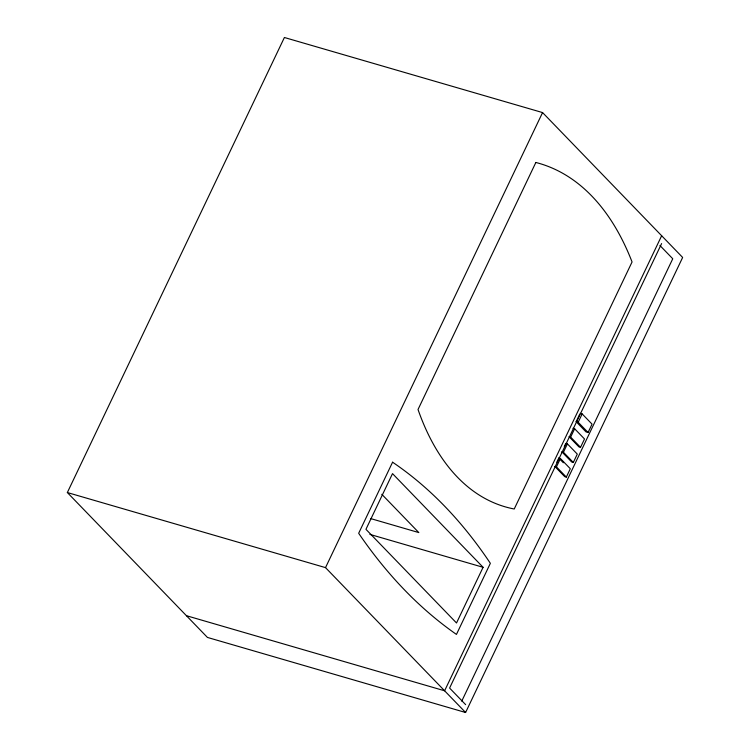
<?xml version="1.0" encoding="UTF-8"?>
<svg xmlns="http://www.w3.org/2000/svg" width="750" height="750" viewBox="0 0 750 750"><rect width="100%" height="100%" fill="white"/><g stroke="black" fill="none" stroke-linecap="round" stroke-linejoin="round"><path stroke-width="1.12" d="M67.35 492.544L284.4 37.5L542.569 112.575L682.65 257.456L465.6 712.5L207.431 637.425L67.35 492.544L325.519 567.628L465.6 712.5M325.519 567.628L542.569 112.575M483.084 567.3L456.516 622.987L365.944 529.322L392.512 473.625L483.084 567.3L369.9 534.384M661.65 235.744L444.609 690.788L186.441 615.703M556.8 462.225L558.797 458.053L560.428 458.522L570.309 468.741L566.325 477.094L564.694 476.625L554.812 466.406L556.444 466.875L566.325 477.094M564.281 446.541L565.781 443.409L567.413 443.888L577.294 454.106L573.309 462.459L571.678 461.981L561.797 451.762L563.428 452.241L573.309 462.459M580.125 413.325L582.169 413.916L592.05 424.134L588.066 432.488L586.022 431.897L576.141 421.678L579.628 414.366M661.603 243.581L449.597 688.059L465.647 704.653M556.444 466.875L560.428 458.522M563.428 452.241L567.413 443.888M574.631 428.747L584.513 438.966L580.528 447.319L570.647 437.1L574.631 428.747L573 428.269M588.066 432.488L578.184 422.269L582.169 413.916M461.756 701.119L672.759 258.759L659.916 245.484M576.141 421.678L578.184 422.269M570.647 437.1L569.016 436.622L578.897 446.841L580.528 447.319M370.725 518.597L418.819 532.584L381.816 494.316M558.797 458.053L563.353 462.769M392.578 462.206L358.669 533.288A1014.103 542.381 -73.8 0 0 456.45 634.416L490.359 563.325A948.919 507.516 -73.8 0 0 392.578 462.206M535.856 162.469L418.022 409.5A345.075 184.556 -73.8 0 0 514.228 508.997L632.062 261.966A380.259 203.381 -73.8 0 0 535.856 162.469"/></g></svg>
